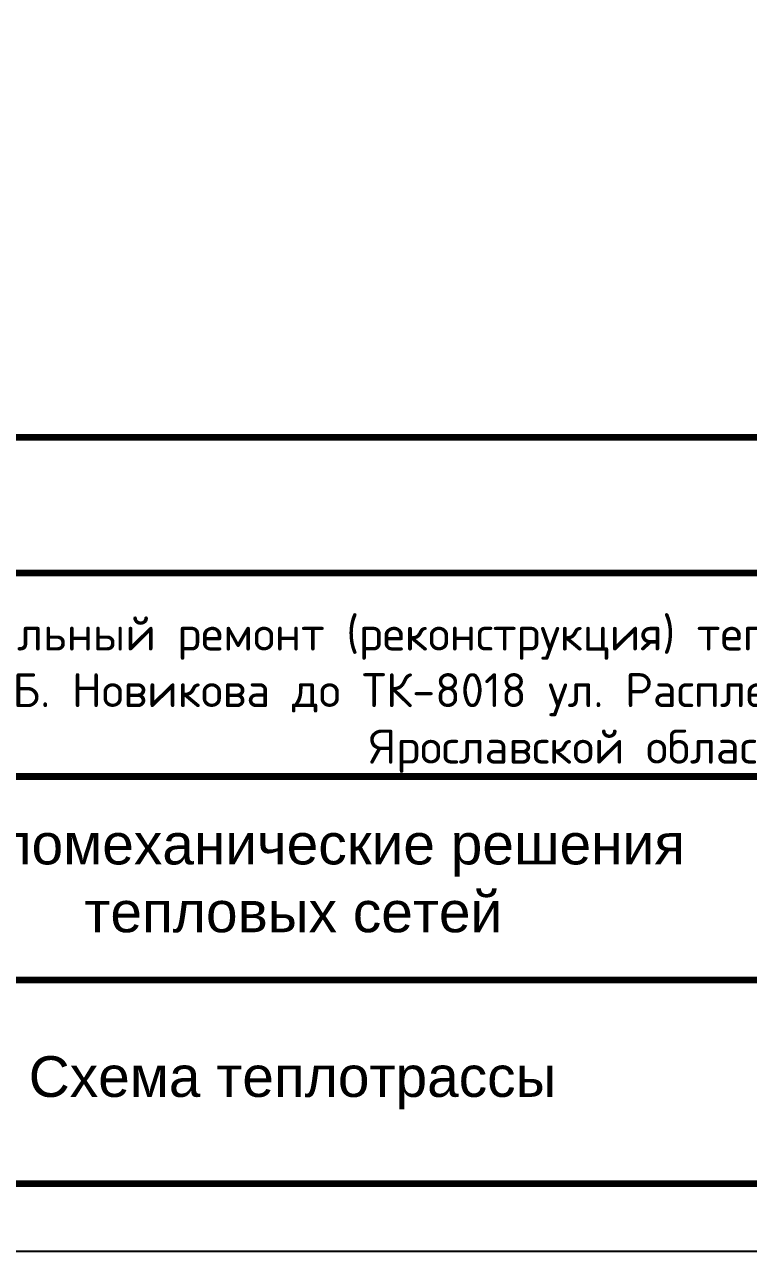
# Model space of a CAD drawing. Header units: millimetres. Extents: x 1990 to 7549, y 397 to 3825.
# Drawn here: x 3089.2 to 3142.6, y 1614.1 to 1704.5 of the extents above; entities that cross this region are included whole.
import ezdxf
from ezdxf.enums import TextEntityAlignment as Align

# ---------------------------------------------------------------- set-up
doc = ezdxf.new("R2010")
doc.units = ezdxf.units.MM
doc.layers.add('Форматы', color=7, linetype='Continuous')
doc.styles.add('-ISOCPEUR-', font='isocpeur.TTF')
doc.styles.get("Standard").update_dxf_attribs({"font": 'arial.ttf'})

# ---------------------------------------------------------------- blocks, each defined once
blk = doc.blocks.new('*U426')
blk.add_lwpolyline([(0, 123), (297, 123), (297, -297), (0, -297)], close=True)
at = {"const_width": 0.5}
blk.add_lwpolyline([(20, 118), (292, 118), (292, -292), (20, -292)], close=True, dxfattribs=at)
for points in [[(107, -292), (107, -237), (292, -237)], [(172, -247), (292, -247)], [(107, -262), (292, -262)], [(172, -277), (292, -277)]]:
    blk.add_lwpolyline(points, dxfattribs=at)
at = {"insert": (230.343, -255.971), "char_height": 2.5, "width": 124.31117, "attachment_point": 5, "style": '-ISOCPEUR-'}
blk.add_mtext('\\pi3.21545;{\\C7;«Капитальный ремонт (реконструкция) тепловых сетей от УП у ж/д №26 по ул. Б. Новикова до ТК-8018 ул. Расплетина, д 7 в ГО г. Рыбинск Ярославской области».}', dxfattribs=at)
blk.add_attdef('РАЗРАБОТАЛ', text='', height=2.5).set_placement((127.501, -264.224), align=Align.MIDDLE_LEFT)
at = {"flags": 8}
for tag, height, p in [('ДАТА', 2.5, (167.074, -264.402)), ('ЛИСТ', 3, (263.388, -271.915)), ('ЛИСТОВ', 3, (280.888, -271.915))]:
    blk.add_attdef(tag, text='', height=height, dxfattribs=at).set_placement(p, align=Align.MIDDLE_CENTER)
blk.add_attdef('ПРОВЕРИЛ', (127.749, -270.729), '', height=2.5)
for tag, p in [('ТЕПЛОВЫЕ_СЕТИ_001', (192.411, -270.975)), ('ИМЯ_ЧЕРТЕЖА_001', (194.508, -285.584))]:
    blk.add_attdef(tag, p, '', height=3, dxfattribs=at)
at = {"style": '-ISOCPEUR-', "flags": 8}
blk.add_attdef('ФОРМАТ', text='', height=3, dxfattribs=at).set_placement((257.972, -294.745), align=Align.MIDDLE_CENTER)

msp = doc.modelspace()

# ---------------------------------------------------------------- block references
at = {"layer": 'Форматы'}
ref = msp.add_blockref('*U426', (2901.939, 1911.115), dxfattribs=at)
ref.add_attrib('ИМЯ_ЧЕРТЕЖА_001', 'Схема теплотрассы', (3089.529, 1625.506), dxfattribs={"layer": '0', "height": 3})
ref.add_attrib('ТЕПЛОВЫЕ_СЕТИ_001', 'Тепломеханические решения', (3080.136, 1642.64), dxfattribs={"layer": '0', "height": 3})
ref.add_attrib('ТЕПЛОВЫЕ_СЕТИ_002', 'тепловых сетей', (3093.633, 1637.64), dxfattribs={"layer": '0', "height": 3})

doc.saveas('drawing.dxf')
